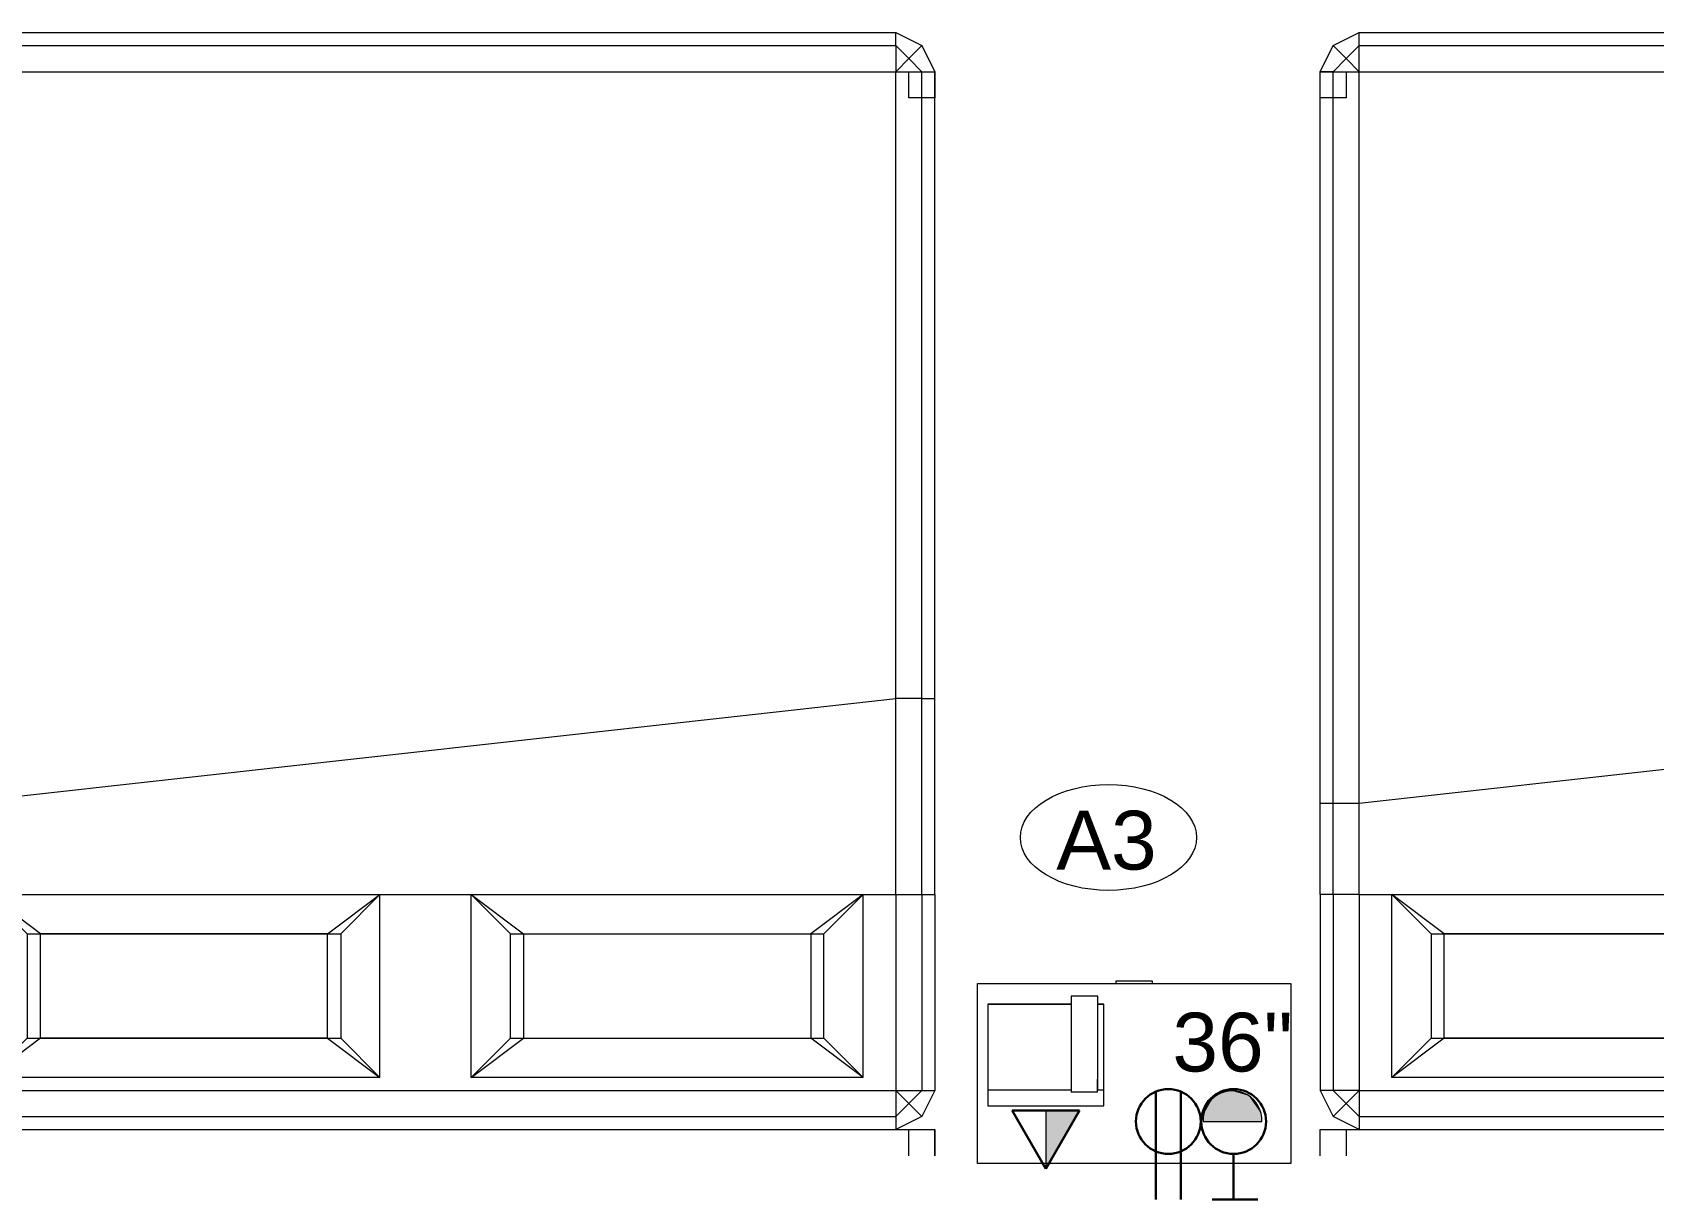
# Model space of a CAD drawing. Header units: inches. Extents: x -1176 to 1482, y -2527 to 978.
# Drawn here: x -969.2 to -845, y 603.3 to 692.7 of the extents above; entities that cross this region are included whole.
import ezdxf

# ---------------------------------------------------------------- set-up
doc = ezdxf.new("R2010")
doc.units = ezdxf.units.IN
doc.header["$MEASUREMENT"] = 0
for name, color, linetype, lineweight in [('A-ANNO-NOTE', 131, 'Continuous', 40), ('G-IMPT', 8, 'Continuous', 9), ('I-FURN', 30, 'Continuous', 9), ('Q-SPCQ', 91, 'Continuous', 9), ('Q-SPCQ-IDEN', 132, 'Continuous', 9)]:
    doc.layers.add(name, color=color, linetype=linetype, lineweight=lineweight)
doc.styles.add('Arial', font='arial.ttf', dxfattribs={"height": 4.5})
doc.styles.add('Swis721 Lt BT', font='swissl.ttf', dxfattribs={"height": 4.5})

# ---------------------------------------------------------------- blocks, each defined once
blk = doc.blocks.new('Bed_761 - 12ZBED05_dwg-6542241-3rd Floor Power _ Signal')
at = {"layer": 'G-IMPT'}
for p, q in [((1, 78), (3, 78)), ((1, 78), (3, 78)), ((1, 78), (3, 78)), ((1, 78), (3, 78)), ((3, 78), (3, 0)), ((3, 78), (3, 75)), ((3, 78), (3, 76)), ((3, 78), (3, 76)), ((3, 78), (3, 0)), ((3, 75), (4, 77)), ((3, 75), (4, 77)), ((6, 78), (4, 77)), ((6, 78), (4, 77)), ((5, 76), (4, 77)), ((6, 77), (5, 76)), ((21, 78), (6, 78)), ((21, 78), (6, 78)), ((6, 77), (6, 78)), ((6, 75), (6, 77)), ((21, 77), (6, 77)), ((21, 78), (28, 78)), ((21, 78), (28, 78)), ((21, 77), (21, 78)), ((21, 75), (21, 77)), ((21, 77), (28, 77)), ((28, 78), (84, 78)), ((28, 78), (84, 78)), ((28, 78), (28, 77)), ((28, 77), (28, 75)), ((28, 77), (84, 77)), ((82, 76), (82, 78)), ((82, 76), (82, 78)), ((82, 78), (84, 78)), ((82, 78), (84, 78)), ((84, 78), (86, 77)), ((84, 78), (86, 77)), ((84, 77), (84, 78)), ((84, 78), (84, 76)), ((84, 78), (84, 76)), ((84, 77), (84, 75)), ((84, 77), (85, 76)), ((85, 76), (86, 77)), ((86, 77), (87, 75)), ((86, 77), (87, 75)), ((3, 76), (1, 76)), ((3, 76), (1, 76)), ((4, 75), (5, 76)), ((6, 75), (5, 76)), ((84, 76), (82, 76)), ((84, 76), (82, 76)), ((84, 75), (85, 76)), ((85, 76), (86, 75)), ((3, 75), (3, 3)), ((3, 75), (3, 3)), ((4, 75), (3, 75)), ((3, 75), (3, 3)), ((6, 75), (4, 75)), ((4, 75), (4, 3)), ((21, 75), (6, 75)), ((6, 75), (6, 3)), ((21, 75), (21, 72.5)), ((21, 75), (28, 75)), ((28, 75), (36, 3)), ((28, 75), (84, 75)), ((84, 75), (86, 75)), ((84, 75), (84, 3)), ((86, 75), (87, 75)), ((86, 75), (86, 3)), ((87, 75), (87, 3)), ((87, 75), (87, 3)), ((7, 42.5), (7, 72.5)), ((7, 72.5), (21, 72.5)), ((7, 72.5), (10, 69.5)), ((10, 68.5), (7, 72.5)), ((21, 72.5), (18, 69.5)), ((18, 68.5), (21, 72.5)), ((21, 72.5), (21, 42.5)), ((21, 72.5), (21, 42.5)), ((10, 69.5), (10, 68.5)), ((18, 69.5), (10, 69.5)), ((10, 68.5), (10, 46.5)), ((10, 46.5), (10, 68.5)), ((10, 68.5), (18, 68.5)), ((18, 69.5), (18, 68.5)), ((18, 68.5), (18, 46.5)), ((18, 46.5), (18, 68.5)), ((10, 46.5), (7, 42.5)), ((10, 46.5), (10, 45.5)), ((10, 46.5), (18, 46.5)), ((18, 46.5), (18, 45.5)), ((18, 46.5), (21, 42.5)), ((7, 42.5), (10, 45.5)), ((18, 45.5), (10, 45.5)), ((21, 42.5), (18, 45.5)), ((7, 42.5), (21, 42.5)), ((21, 42.5), (21, 35.5)), ((7, 5.5), (7, 35.5)), ((7, 35.5), (21, 35.5)), ((10, 32.5), (7, 35.5)), ((7, 35.5), (10, 31.5)), ((18, 32.5), (21, 35.5)), ((21, 35.5), (18, 31.5)), ((21, 35.5), (21, 5.5)), ((21, 35.5), (21, 5.5)), ((10, 32.5), (18, 32.5)), ((10, 32.5), (10, 31.5)), ((18, 32.5), (18, 31.5)), ((10, 31.5), (10, 9.5)), ((18, 31.5), (10, 31.5)), ((10, 31.5), (10, 9.5)), ((18, 31.5), (18, 9.5)), ((18, 31.5), (18, 9.5)), ((7, 5.5), (10, 9.5)), ((10, 9.5), (10, 8.5)), ((18, 9.5), (10, 9.5)), ((18, 9.5), (18, 8.5)), ((21, 5.5), (18, 9.5)), ((10, 8.5), (7, 5.5)), ((10, 8.5), (18, 8.5)), ((21, 5.5), (18, 8.5)), ((7, 5.5), (21, 5.5)), ((21, 5.5), (21, 3)), ((4, 1), (3, 3)), ((4, 1), (3, 3)), ((4, 3), (3, 3)), ((3, 3), (3, 0)), ((6, 3), (4, 3)), ((5, 2), (4, 3)), ((6, 3), (5, 2)), ((21, 3), (6, 3)), ((6, 3), (6, 1)), ((21, 3), (21, 1)), ((21, 3), (36, 3)), ((36, 1), (36, 3)), ((36, 3), (84, 3)), ((86, 3), (84, 3)), ((84, 3), (85, 2)), ((84, 3), (84, 1)), ((86, 3), (85, 2)), ((87, 3), (86, 1)), ((87, 3), (86, 1)), ((86, 3), (87, 3)), ((1, 2), (3, 2)), ((1, 2), (3, 2)), ((3, 2), (3, 0)), ((3, 2), (3, 0)), ((5, 2), (4, 1)), ((6, 1), (5, 2)), ((82, 0), (82, 2)), ((82, 0), (82, 2)), ((82, 2), (84, 2)), ((82, 2), (84, 2)), ((85, 2), (84, 1)), ((84, 2), (84, 0)), ((84, 2), (84, 0)), ((85, 2), (86, 1)), ((3, 0), (1, 0)), ((6, 0), (4, 1)), ((6, 0), (4, 1)), ((21, 1), (6, 1)), ((6, 1), (6, 0)), ((21, 0), (6, 0)), ((21, 1), (21, 0)), ((21, 1), (36, 1)), ((21, 0), (36, 0)), ((36, 1), (36, 0)), ((36, 1), (84, 1)), ((36, 0), (84, 0)), ((86, 1), (84, 0)), ((86, 1), (84, 0)), ((84, 1), (84, 0)), ((1, 0), (3, 0)), ((3, 0), (1, 0)), ((3, 0), (1, 0)), ((21, 0), (6, 0)), ((21, 0), (36, 0)), ((36, 0), (84, 0)), ((84, 0), (82, 0)), ((84, 0), (82, 0))]:
    blk.add_line(p, q, dxfattribs=at)
blk = doc.blocks.new('Bed_761 - Bed_761-6542247-3rd Floor Power _ Signal')
blk.add_blockref('Bed_761 - 12ZBED05_dwg-6542241-3rd Floor Power _ Signal', (0, 0))
blk = doc.blocks.new('Bed_Side_Table_5122 - T-4-6544723-3rd Floor Power _ Signal')
at = {"layer": 'I-FURN'}
for p, q in [((-1.38, 10), (1.38, 10)), ((-1.38, 9.79), (-1.38, 10)), ((1.38, 10), (1.38, 9.79)), ((-12, 9.79), (-1.38, 9.79)), ((-12, -3.99), (-12, 9.79)), ((-1.38, 9.79), (1.38, 9.79)), ((1.38, 9.79), (12, 9.79)), ((12, 9.79), (12, -3.99)), ((12, -3.99), (-12, -3.99))]:
    blk.add_line(p, q, dxfattribs=at)
blk = doc.blocks.new('Speaker_Phone_6931 - Phone-6780614-3rd Floor Power _ Signal')
at = {"layer": 'Q-SPCQ'}
for p, q in [((-5.77, 12.85), (-7.79, 12.85)), ((-7.79, 12.85), (-7.79, 12.24)), ((-5.77, 12.85), (-7.79, 12.85)), ((-7.79, 12.85), (-7.79, 5.69)), ((-5.77, 12.24), (-5.77, 12.85)), ((-5.77, 5.69), (-5.77, 12.85)), ((-7.79, 12.24), (-14.18, 12.24)), ((-14.18, 12.24), (-14.18, 4.45)), ((-14.18, 12.24), (-7.79, 12.24)), ((-14.18, 12.24), (-14.18, 4.45)), ((-5.79, 12.24), (-5.3, 12.24)), ((-5.3, 12.24), (-5.77, 12.24)), ((-5.3, 4.45), (-5.3, 12.24)), ((-5.3, 4.45), (-5.3, 12.24)), ((-7.79, 6.51), (-7.79, 5.51)), ((-5.79, 5.51), (-5.79, 6.51)), ((-14.18, 5.69), (-7.79, 5.69)), ((-5.79, 5.51), (-7.79, 5.51)), ((-5.79, 5.69), (-5.3, 5.69)), ((-14.18, 4.45), (-5.3, 4.45)), ((-14.18, 4.45), (-5.3, 4.45))]:
    blk.add_line(p, q, dxfattribs=at)
blk = doc.blocks.new('Appliance_Specialty Equipment Tag - Standard-3515593-3rd Floor Power _ Signal')
at = {"layer": 'Q-SPCQ-IDEN'}
blk.add_ellipse((-0.0499, 0.0037), major_axis=(-0.1406, 0), ratio=0.600473, dxfattribs=at)

msp = doc.modelspace()

# ---------------------------------------------------------------- hatches: boundary and pattern name
at = {"layer": 'A-ANNO-NOTE', "lineweight": 9}
for points in [[(-879.47, 609.83), (-878.82, 611), (-879.13, 610.63)], [(-879.47, 609.83), (-875.09, 609.91), (-878.82, 611)], [(-878.82, 611), (-876.03, 611.24), (-878.09, 611.46)], [(-878.82, 611), (-878.16, 611.43), (-878.44, 611.29)], [(-875.09, 609.91), (-876.03, 611.24), (-878.82, 611)], [(-878.09, 611.46), (-877.31, 611.62), (-877.63, 611.59)], [(-876.03, 611.24), (-877.31, 611.62), (-878.09, 611.46)], [(-876.03, 611.24), (-877.23, 611.62), (-877.31, 611.62)], [(-876.83, 611.57), (-876.91, 611.59), (-877.23, 611.62)], [(-876.03, 611.24), (-876.83, 611.57), (-877.23, 611.62)], [(-876.31, 611.4), (-876.53, 611.49), (-876.83, 611.57)], [(-876.03, 611.24), (-876.31, 611.4), (-876.83, 611.57)], [(-875.09, 609.91), (-875.16, 610.14), (-876.03, 611.24)], [(-875.16, 610.14), (-875.61, 610.88), (-876.03, 611.24)], [(-875.16, 610.14), (-875.29, 610.43), (-875.55, 610.82)], [(-891.56, 605.65), (-888.98, 610.12), (-891.56, 610.12), (-891.56, 609.42)], [(-879.52, 609.27), (-875.02, 609.35), (-879.47, 609.83), (-879.51, 609.42)], [(-879.47, 609.83), (-879.13, 610.63), (-879.33, 610.28)], [(-875.02, 609.35), (-875.09, 609.91), (-879.47, 609.83), (-875.66, 609.42)], [(-875.02, 609.27), (-875.02, 609.35), (-879.52, 609.27)]]:
    msp.add_hatch(color=256, dxfattribs=at).paths.add_polyline_path(points, flags=0)

# ---------------------------------------------------------------- linework, layer by layer
at = {"layer": 'A-ANNO-NOTE', "lineweight": 30}
for p, q in [((-883.14, 603.29), (-883.14, 611.56)), ((-881.22, 603.29), (-881.22, 611.56)), ((-891.56, 605.65), (-894.14, 610.12)), ((-894.14, 610.12), (-888.98, 610.12)), ((-891.56, 605.65), (-888.98, 610.12)), ((-877.19, 603.29), (-877.19, 606.8)), ((-878.82, 603.29), (-875.32, 603.29))]:
    msp.add_line(p, q, dxfattribs=at)
at = {"layer": 'A-ANNO-NOTE', "lineweight": 9}
for p, q in [((-891.56, 605.65), (-888.98, 610.12)), ((-888.98, 610.12), (-891.56, 610.12)), ((-891.56, 610.12), (-891.56, 605.65)), ((-879.52, 609.27), (-875.02, 609.27))]:
    msp.add_line(p, q, dxfattribs=at)
at = {"layer": 'A-ANNO-NOTE', "lineweight": 30}
for centre in [(-882.18, 609.27), (-877.18, 609.27)]:
    msp.add_circle(centre, 2.48, dxfattribs=at)
at = {"layer": 'A-ANNO-NOTE', "lineweight": 9}
msp.add_arc((-877.27, 609.37), 2.25, 357.6427, 182.3573, dxfattribs=at)

# ---------------------------------------------------------------- block references
at = {"layer": 'I-FURN', "rotation": 90.00000000000014}
for p in [(-900.06, 605.65), (-792.56, 605.65)]:
    msp.add_blockref('Bed_761 - Bed_761-6542247-3rd Floor Power _ Signal', p, dxfattribs=at)
at = {"layer": 'I-FURN'}
msp.add_blockref('Bed_Side_Table_5122 - T-4-6544723-3rd Floor Power _ Signal', (-884.8, 610.05), dxfattribs=at)
at = {"layer": 'Q-SPCQ'}
msp.add_blockref('Speaker_Phone_6931 - Phone-6780614-3rd Floor Power _ Signal', (-881.82, 606.01), dxfattribs=at)
at = {"layer": 'Q-SPCQ-IDEN', "xscale": 47.99999999999997, "yscale": 47.99999999999997, "zscale": 47.99999999999997}
msp.add_blockref('Appliance_Specialty Equipment Tag - Standard-3515593-3rd Floor Power _ Signal', (-884.37, 630.84), dxfattribs=at)

# ---------------------------------------------------------------- texts
at = {"layer": 'A-ANNO-NOTE', "lineweight": 9, "insert": (-881.87, 617.6), "char_height": 4.5, "width": 10.302, "attachment_point": 1, "style": 'Swis721 Lt BT'}
msp.add_mtext('36"', dxfattribs=at)
at = {"layer": 'Q-SPCQ-IDEN', "insert": (-890.76, 633.06), "char_height": 4.5, "width": 9.393, "attachment_point": 1, "style": 'Arial'}
msp.add_mtext('A3', dxfattribs=at)

doc.saveas('drawing.dxf')
